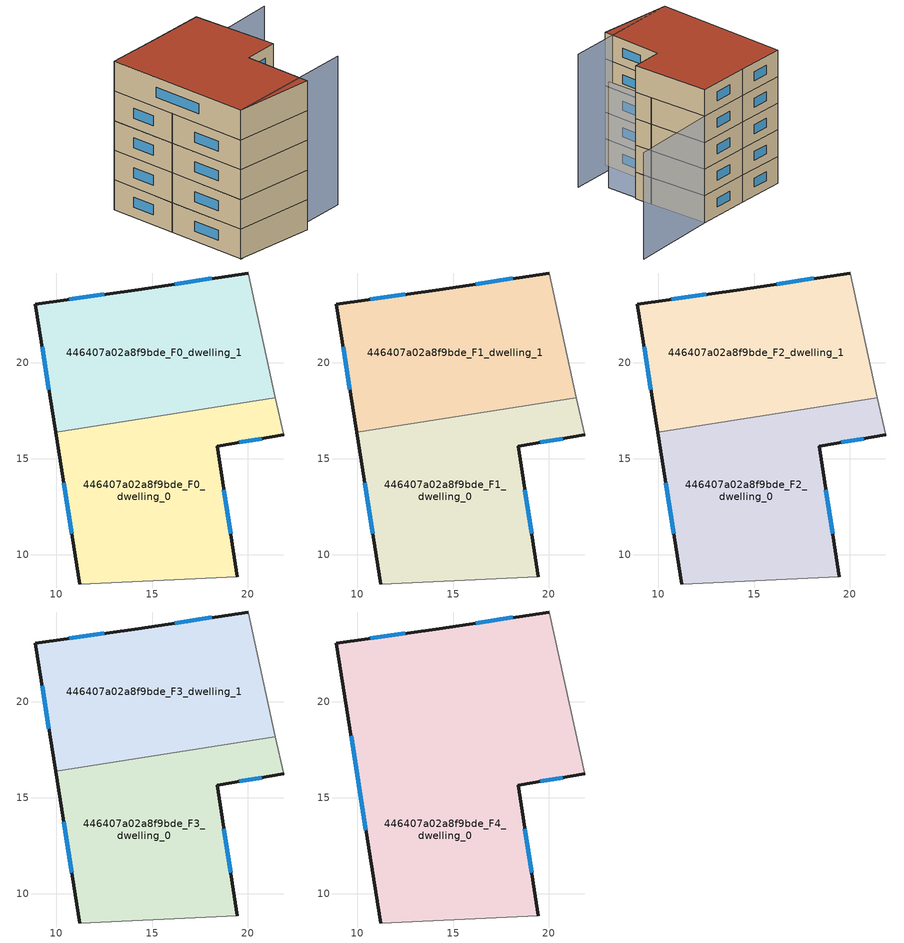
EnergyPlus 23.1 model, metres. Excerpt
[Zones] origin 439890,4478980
446407a02a8f9bde_F0_dwelling_0
 floor ground (EU_floor_Construction): 21.44,18.18 21.86,16.25 18.39,15.64 19.44,8.84 11.22,8.46 9.97,16.38 z0
 wall outside (EU_wall_Construction): 9.97,16.38 11.22,8.46 / 19.44,8.84 18.39,15.64 21.86,16.25 z0:3
 wall adiabatic (EU_wall_Construction): 11.22,8.46 19.44,8.84 / 21.86,16.25 21.44,18.18 z0:3
 wall to 446407a02a8f9bde_F0_dwelling_1 (EU_wall_Construction): 21.44,18.18 9.97,16.38 z0:3
 window (EU_Window_Construction): 10.39,13.76 10.81,11.09 / 19.54,15.85 20.71,16.05 / 19.09,11.1 18.74,13.39 z0.99:2.01
446407a02a8f9bde_F0_dwelling_1
 floor ground (EU_floor_Construction): 20.02,24.68 21.44,18.18 9.97,16.38 8.92,23.06 14.28,23.82 z0
 wall outside (EU_wall_Construction): 20.02,24.68 14.28,23.82 8.92,23.06 9.97,16.38 z0:3
 wall adiabatic (EU_wall_Construction): 21.44,18.18 20.02,24.68 z0:3
 window (EU_Window_Construction): 9.27,20.84 9.63,18.59 / 12.5,23.56 10.7,23.31 / 18.12,24.39 16.18,24.1 z0.99:2.01
446407a02a8f9bde_F1_dwelling_0
 floor to 446407a02a8f9bde_F0_dwelling_0 (EU_floor_Construction): 21.44,18.18 21.86,16.25 18.39,15.64 19.44,8.84 11.22,8.46 9.97,16.38 z3
 wall outside (EU_wall_Construction): 9.97,16.38 11.22,8.46 / 19.44,8.84 18.39,15.64 21.86,16.25 z3:6
 wall adiabatic (EU_wall_Construction): 11.22,8.46 19.44,8.84 / 21.86,16.25 21.44,18.18 z3:6
 wall to 446407a02a8f9bde_F1_dwelling_1 (EU_wall_Construction): 21.44,18.18 9.97,16.38 z3:6
 window (EU_Window_Construction): 10.39,13.76 10.81,11.09 / 19.54,15.85 20.71,16.05 / 19.09,11.1 18.74,13.39 z3.99:5.01
446407a02a8f9bde_F1_dwelling_1
 floor to 446407a02a8f9bde_F0_dwelling_1 (EU_floor_Construction): 20.02,24.68 21.44,18.18 9.97,16.38 8.92,23.06 14.28,23.82 z3
 wall outside (EU_wall_Construction): 20.02,24.68 14.28,23.82 8.92,23.06 9.97,16.38 z3:6
 wall adiabatic (EU_wall_Construction): 21.44,18.18 20.02,24.68 z3:6
 window (EU_Window_Construction): 9.27,20.84 9.63,18.59 / 12.5,23.56 10.7,23.31 / 18.12,24.39 16.18,24.1 z3.99:5.01
446407a02a8f9bde_F2_dwelling_0
 floor to 446407a02a8f9bde_F1_dwelling_0 (EU_floor_Construction): 21.44,18.18 21.86,16.25 18.39,15.64 19.44,8.84 11.22,8.46 9.97,16.38 z6
 wall outside (EU_wall_Construction): 9.97,16.38 11.22,8.46 / 19.44,8.84 18.39,15.64 21.86,16.25 z6:9
 wall adiabatic (EU_wall_Construction): 11.22,8.46 19.44,8.84 / 21.86,16.25 21.44,18.18 z6:9
 wall to 446407a02a8f9bde_F2_dwelling_1 (EU_wall_Construction): 21.44,18.18 9.97,16.38 z6:9
 window (EU_Window_Construction): 10.39,13.76 10.81,11.09 / 19.54,15.85 20.71,16.05 / 19.09,11.1 18.74,13.39 z6.99:8.01
446407a02a8f9bde_F2_dwelling_1
 floor to 446407a02a8f9bde_F1_dwelling_1 (EU_floor_Construction): 20.02,24.68 21.44,18.18 9.97,16.38 8.92,23.06 14.28,23.82 z6
 wall outside (EU_wall_Construction): 20.02,24.68 14.28,23.82 8.92,23.06 9.97,16.38 z6:9
 wall adiabatic (EU_wall_Construction): 21.44,18.18 20.02,24.68 z6:9
 window (EU_Window_Construction): 9.27,20.84 9.63,18.59 / 12.5,23.56 10.7,23.31 / 18.12,24.39 16.18,24.1 z6.99:8.01
446407a02a8f9bde_F3_dwelling_0
 floor to 446407a02a8f9bde_F2_dwelling_0 (EU_floor_Construction): 21.44,18.18 21.86,16.25 18.39,15.64 19.44,8.84 11.22,8.46 9.97,16.38 z9
 wall outside (EU_wall_Construction): 9.97,16.38 11.22,8.46 / 19.44,8.84 18.39,15.64 21.86,16.25 z9:12
 wall adiabatic (EU_wall_Construction): 11.22,8.46 19.44,8.84 / 21.86,16.25 21.44,18.18 z9:12
 wall to 446407a02a8f9bde_F3_dwelling_1 (EU_wall_Construction): 21.44,18.18 9.97,16.38 z9:12
 window (EU_Window_Construction): 10.39,13.76 10.81,11.09 / 19.54,15.85 20.71,16.05 / 19.09,11.1 18.74,13.39 z9.99:11.01
446407a02a8f9bde_F3_dwelling_1
 floor to 446407a02a8f9bde_F2_dwelling_1 (EU_floor_Construction): 20.02,24.68 21.44,18.18 9.97,16.38 8.92,23.06 14.28,23.82 z9
 wall outside (EU_wall_Construction): 20.02,24.68 14.28,23.82 8.92,23.06 9.97,16.38 z9:12
 wall adiabatic (EU_wall_Construction): 21.44,18.18 20.02,24.68 z9:12
 window (EU_Window_Construction): 9.27,20.84 9.63,18.59 / 12.5,23.56 10.7,23.31 / 18.12,24.39 16.18,24.1 z9.99:11.01
446407a02a8f9bde_F4_dwelling_0
 floor to 446407a02a8f9bde_F3_dwelling_0 (EU_floor_Construction): 21.44,18.18 21.86,16.25 18.39,15.64 19.44,8.84 11.22,8.46 9.97,16.38 z12
 floor to 446407a02a8f9bde_F3_dwelling_1 (EU_floor_Construction): 20.02,24.68 21.44,18.18 9.97,16.38 8.92,23.06 14.28,23.82 z12
 wall outside (EU_wall_Construction): 19.44,8.84 18.39,15.64 21.86,16.25 / 20.02,24.68 14.28,23.82 8.92,23.06 11.22,8.46 z12:15
 wall adiabatic (EU_wall_Construction): 11.22,8.46 19.44,8.84 / 21.86,16.25 20.02,24.68 z12:15
 window (EU_Window_Construction): 19.54,15.85 20.71,16.05 / 19.09,11.1 18.74,13.39 / 9.68,18.22 10.46,13.3 / 12.5,23.56 10.7,23.31 / 18.12,24.39 16.18,24.1 z12.99:14.01
 roof outside (EU_roof_Construction): 19.44,8.84 18.39,15.64 21.86,16.25 20.02,24.68 14.28,23.82 8.92,23.06 11.22,8.46 z15
shading: 11.22,8.46 24.6,10.65 z0:15; 22.39,12.75 20.02,24.68 / 20.02,24.68 29.75,26.61 z0:12
[Building]
EU S2 Campaign: North Axis=0; Terrain=City; Solar Distribution=FullExterior
[Site:Location]
Madrid: Latitude=40.5; Longitude=-3.5; Time Zone=1; Elevation=609
[SizingPeriod:WeatherFileDays]
AnnualSizingPeriod: Begin Month=1; Begin Day of Month=1; End Month=12; End Day of Month=31; Day of Week for Start Day=Monday; Use Weather File Daylight Saving Period=No; Use Weather File Rain and Snow Indicators=No
[MATERIAL]
EU_InternalMass_Material: Roughness=MediumRough; Thickness=0.1; Conductivity=1; Density=1800; Specific Heat=900; Thermal Absorptance=0.9; Solar Absorptance=0.7; Visible Absorptance=0.7
[MATERIAL:NOMASS] Roughness=MediumRough; Thermal Absorptance=0.9; Solar Absorptance=0.7; Visible Absorptance=0.7
Name | Thermal Resistance
EU_wall_NoMass | 0.609216
EU_roof_NoMass | 0.513268
EU_floor_NoMass | 0.568163
[WINDOWMATERIAL:SIMPLEGLAZINGSYSTEM]
EU_Window_SimpleGlazing: UFactor=5.50606; Solar Heat Gain Coefficient=0.85; Visible Transmittance=0.85
[CONSTRUCTION]
EU_wall_Construction: EU_wall_NoMass
EU_roof_Construction: EU_roof_NoMass
EU_floor_Construction: EU_floor_NoMass
EU_InternalMass_Construction: EU_InternalMass_Material
EU_Window_Construction: EU_Window_SimpleGlazing
[ZONE] Type=1; Multiplier=1; Ceiling Height=autocalculate; Floor Area=autocalculate; Part of Total Floor Area=Yes
Name | Volume
446407a02a8f9bde_F0_dwelling_0; 446407a02a8f9bde_F1_dwelling_0; 446407a02a8f9bde_F2_dwelling_0; 446407a02a8f9bde_F3_dwelling_0 | 228.84
446407a02a8f9bde_F4_dwelling_0 | 457.653
446407a02a8f9bde_F0_dwelling_1 | 228.817
446407a02a8f9bde_F1_dwelling_1; 446407a02a8f9bde_F2_dwelling_1; 446407a02a8f9bde_F3_dwelling_1 | 228.816
[INTERNALMASS] Construction=EU_InternalMass_Construction
Name | Zone or ZoneList | Surface Area
446407a02a8f9bde_F0_dwelling_0_EU_InternalMass | 446407a02a8f9bde_F0_dwelling_0 | 76.2799
446407a02a8f9bde_F0_dwelling_1_EU_InternalMass | 446407a02a8f9bde_F0_dwelling_1 | 76.2721
446407a02a8f9bde_F1_dwelling_0_EU_InternalMass | 446407a02a8f9bde_F1_dwelling_0 | 76.2799
446407a02a8f9bde_F1_dwelling_1_EU_InternalMass | 446407a02a8f9bde_F1_dwelling_1 | 76.2721
446407a02a8f9bde_F2_dwelling_0_EU_InternalMass | 446407a02a8f9bde_F2_dwelling_0 | 76.2799
446407a02a8f9bde_F2_dwelling_1_EU_InternalMass | 446407a02a8f9bde_F2_dwelling_1 | 76.2721
446407a02a8f9bde_F3_dwelling_0_EU_InternalMass | 446407a02a8f9bde_F3_dwelling_0 | 76.2799
446407a02a8f9bde_F3_dwelling_1_EU_InternalMass | 446407a02a8f9bde_F3_dwelling_1 | 76.2721
446407a02a8f9bde_F4_dwelling_0_EU_InternalMass | 446407a02a8f9bde_F4_dwelling_0 | 152.552
[OTHEREQUIPMENT] Fuel Type=Electricity; Design Level Calculation Method=Watts/Area; Power per Zone Floor Area=1; Fraction Latent=0; Fraction Radiant=0; Fraction Lost=0; Carbon Dioxide Generation Rate=0; EndUse Subcategory=EU_Step8_InternalGains
Name | Zone or ZoneList or Space or SpaceList | Schedule
EU_Step8_InternalGain_446407a02a8f9bde_F0_dwelling_0_f000 | 446407a02a8f9bde_F0_dwelling_0 | EU_Step8_GainSchedule_446407a02a8f9bde_F0_dwelling_0_f000
EU_Step8_InternalGain_446407a02a8f9bde_F0_dwelling_1_f000 | 446407a02a8f9bde_F0_dwelling_1 | EU_Step8_GainSchedule_446407a02a8f9bde_F0_dwelling_1_f000
EU_Step8_InternalGain_446407a02a8f9bde_F1_dwelling_0_f000 | 446407a02a8f9bde_F1_dwelling_0 | EU_Step8_GainSchedule_446407a02a8f9bde_F1_dwelling_0_f000
EU_Step8_InternalGain_446407a02a8f9bde_F1_dwelling_1_f000 | 446407a02a8f9bde_F1_dwelling_1 | EU_Step8_GainSchedule_446407a02a8f9bde_F1_dwelling_1_f000
EU_Step8_InternalGain_446407a02a8f9bde_F2_dwelling_0_f000 | 446407a02a8f9bde_F2_dwelling_0 | EU_Step8_GainSchedule_446407a02a8f9bde_F2_dwelling_0_f000
EU_Step8_InternalGain_446407a02a8f9bde_F2_dwelling_1_f000 | 446407a02a8f9bde_F2_dwelling_1 | EU_Step8_GainSchedule_446407a02a8f9bde_F2_dwelling_1_f000
EU_Step8_InternalGain_446407a02a8f9bde_F3_dwelling_0_f000 | 446407a02a8f9bde_F3_dwelling_0 | EU_Step8_GainSchedule_446407a02a8f9bde_F3_dwelling_0_f000
EU_Step8_InternalGain_446407a02a8f9bde_F3_dwelling_1_f000 | 446407a02a8f9bde_F3_dwelling_1 | EU_Step8_GainSchedule_446407a02a8f9bde_F3_dwelling_1_f000
EU_Step8_InternalGain_446407a02a8f9bde_F4_dwelling_0_f000 | 446407a02a8f9bde_F4_dwelling_0 | EU_Step8_GainSchedule_446407a02a8f9bde_F4_dwelling_0_f000
[ZONEVENTILATION:DESIGNFLOWRATE] Schedule=EU_AlwaysOn; Design Flow Rate Calculation Method=AirChanges/Hour; Air Changes per Hour=0.752966; Ventilation Type=Natural; Fan Pressure Rise=0; Fan Total Efficiency=1; Constant Term Coefficient=1; Temperature Term Coefficient=0; Velocity Term Coefficient=0; Velocity Squared Term Coefficient=0; Minimum Indoor Temperature=-100; Maximum Indoor Temperature=100; Delta Temperature=-100; Minimum Outdoor Temperature=-100; Maximum Outdoor Temperature=100; Maximum Wind Speed=40
Name | Zone or ZoneList or Space or SpaceList
EU_ConstantAir_446407a02a8f9bde_F0_dwelling_0 | 446407a02a8f9bde_F0_dwelling_0
EU_ConstantAir_446407a02a8f9bde_F0_dwelling_1 | 446407a02a8f9bde_F0_dwelling_1
EU_ConstantAir_446407a02a8f9bde_F1_dwelling_0 | 446407a02a8f9bde_F1_dwelling_0
EU_ConstantAir_446407a02a8f9bde_F1_dwelling_1 | 446407a02a8f9bde_F1_dwelling_1
EU_ConstantAir_446407a02a8f9bde_F2_dwelling_0 | 446407a02a8f9bde_F2_dwelling_0
EU_ConstantAir_446407a02a8f9bde_F2_dwelling_1 | 446407a02a8f9bde_F2_dwelling_1
EU_ConstantAir_446407a02a8f9bde_F3_dwelling_0 | 446407a02a8f9bde_F3_dwelling_0
EU_ConstantAir_446407a02a8f9bde_F3_dwelling_1 | 446407a02a8f9bde_F3_dwelling_1
EU_ConstantAir_446407a02a8f9bde_F4_dwelling_0 | 446407a02a8f9bde_F4_dwelling_0
[HVACTEMPLATE:THERMOSTAT] Constant Heating Setpoint=20; Constant Cooling Setpoint=50
EU_HeatOnly_446407a02a8f9bde_F0_dwelling_0; EU_HeatOnly_446407a02a8f9bde_F0_dwelling_1; EU_HeatOnly_446407a02a8f9bde_F1_dwelling_0; EU_HeatOnly_446407a02a8f9bde_F1_dwelling_1; EU_HeatOnly_446407a02a8f9bde_F2_dwelling_0; EU_HeatOnly_446407a02a8f9bde_F2_dwelling_1; EU_HeatOnly_446407a02a8f9bde_F3_dwelling_0; EU_HeatOnly_446407a02a8f9bde_F3_dwelling_1; EU_HeatOnly_446407a02a8f9bde_F4_dwelling_0
[HVACTEMPLATE:ZONE:IDEALLOADSAIRSYSTEM] System Availability Schedule=EU_AlwaysOn; Maximum Heating Supply Air Temperature=50; Minimum Cooling Supply Air Temperature=13; Maximum Heating Supply Air Humidity Ratio=0.0156; Minimum Cooling Supply Air Humidity Ratio=0.0077; Heating Limit=NoLimit; Cooling Limit=NoLimit; Heating Availability Schedule=EU_AlwaysOn; Cooling Availability Schedule=EU_CoolingOff; Dehumidification Control Type=ConstantSensibleHeatRatio; Cooling Sensible Heat Ratio=0.7; Dehumidification Setpoint=60; Humidification Control Type=None; Humidification Setpoint=30; Outdoor Air Method=None; Outdoor Air Flow Rate per Person=0.00944; Outdoor Air Flow Rate per Zone Floor Area=0; Outdoor Air Flow Rate per Zone=0; Demand Controlled Ventilation Type=None; Outdoor Air Economizer Type=NoEconomizer; Heat Recovery Type=None; Sensible Heat Recovery Effectiveness=0.7; Latent Heat Recovery Effectiveness=0.65
Name | Template Thermostat
446407a02a8f9bde_F0_dwelling_0 | EU_HeatOnly_446407a02a8f9bde_F0_dwelling_0
446407a02a8f9bde_F0_dwelling_1 | EU_HeatOnly_446407a02a8f9bde_F0_dwelling_1
446407a02a8f9bde_F1_dwelling_0 | EU_HeatOnly_446407a02a8f9bde_F1_dwelling_0
446407a02a8f9bde_F1_dwelling_1 | EU_HeatOnly_446407a02a8f9bde_F1_dwelling_1
446407a02a8f9bde_F2_dwelling_0 | EU_HeatOnly_446407a02a8f9bde_F2_dwelling_0
446407a02a8f9bde_F2_dwelling_1 | EU_HeatOnly_446407a02a8f9bde_F2_dwelling_1
446407a02a8f9bde_F3_dwelling_0 | EU_HeatOnly_446407a02a8f9bde_F3_dwelling_0
446407a02a8f9bde_F3_dwelling_1 | EU_HeatOnly_446407a02a8f9bde_F3_dwelling_1
446407a02a8f9bde_F4_dwelling_0 | EU_HeatOnly_446407a02a8f9bde_F4_dwelling_0
[SIZING:ZONE] Zone Cooling Design Supply Air Temperature Input Method=SupplyAirTemperature; Zone Cooling Design Supply Air Temperature=13; Zone Heating Design Supply Air Temperature Input Method=SupplyAirTemperature; Zone Heating Design Supply Air Temperature=50; Zone Cooling Design Supply Air Humidity Ratio=0.008; Zone Heating Design Supply Air Humidity Ratio=0.008; Cooling Design Air Flow Method=DesignDay; Cooling Design Air Flow Rate=0; Cooling Minimum Air Flow per Zone Floor Area=0.000762; Cooling Minimum Air Flow=0; Cooling Minimum Air Flow Fraction=0.2; Heating Design Air Flow Method=DesignDay; Heating Design Air Flow Rate=0; Heating Maximum Air Flow per Zone Floor Area=0.002032; Heating Maximum Air Flow=0.141576; Heating Maximum Air Flow Fraction=0.3; Account for Dedicated Outdoor Air System=No; Dedicated Outdoor Air System Control Strategy=NeutralSupplyAir; Dedicated Outdoor Air Low Setpoint Temperature for Design=autosize; Dedicated Outdoor Air High Setpoint Temperature for Design=autosize; Zone Load Sizing Method=Sensible Load Only No Latent Load; Zone Latent Cooling Design Supply Air Humidity Ratio Input Method=HumidityRatioDifference; Zone Cooling Design Supply Air Humidity Ratio Difference=0.005; Zone Latent Heating Design Supply Air Humidity Ratio Input Method=HumidityRatioDifference; Zone Humidification Design Supply Air Humidity Ratio Difference=0.005
446407a02a8f9bde_F0_dwelling_0; 446407a02a8f9bde_F0_dwelling_1; 446407a02a8f9bde_F1_dwelling_0; 446407a02a8f9bde_F1_dwelling_1; 446407a02a8f9bde_F2_dwelling_0; 446407a02a8f9bde_F2_dwelling_1; 446407a02a8f9bde_F3_dwelling_0; 446407a02a8f9bde_F3_dwelling_1; 446407a02a8f9bde_F4_dwelling_0
[SCHEDULE:CONSTANT]
Name | Hourly Value
EU_AlwaysOn | 1
EU_CoolingOff | 0
[SCHEDULE:FILE] Column Number=1; Rows to Skip at Top=0; Number of Hours of Data=8760; Column Separator=Comma; Interpolate to Timestep=No; Minutes per Item=60; Adjust Schedule for Daylight Savings=Yes
Name | File
EU_Step8_GainSchedule_446407a02a8f9bde_F0_dwelling_0_f000 | ../../schedules/446407a02a8f9bde/446407a02a8f9bde_F0_dwelling_0_f000_gain.csv
EU_Step8_GainSchedule_446407a02a8f9bde_F0_dwelling_1_f000 | ../../schedules/446407a02a8f9bde/446407a02a8f9bde_F0_dwelling_1_f000_gain.csv
EU_Step8_GainSchedule_446407a02a8f9bde_F1_dwelling_0_f000 | ../../schedules/446407a02a8f9bde/446407a02a8f9bde_F1_dwelling_0_f000_gain.csv
EU_Step8_GainSchedule_446407a02a8f9bde_F1_dwelling_1_f000 | ../../schedules/446407a02a8f9bde/446407a02a8f9bde_F1_dwelling_1_f000_gain.csv
EU_Step8_GainSchedule_446407a02a8f9bde_F2_dwelling_0_f000 | ../../schedules/446407a02a8f9bde/446407a02a8f9bde_F2_dwelling_0_f000_gain.csv
EU_Step8_GainSchedule_446407a02a8f9bde_F2_dwelling_1_f000 | ../../schedules/446407a02a8f9bde/446407a02a8f9bde_F2_dwelling_1_f000_gain.csv
EU_Step8_GainSchedule_446407a02a8f9bde_F3_dwelling_0_f000 | ../../schedules/446407a02a8f9bde/446407a02a8f9bde_F3_dwelling_0_f000_gain.csv
EU_Step8_GainSchedule_446407a02a8f9bde_F3_dwelling_1_f000 | ../../schedules/446407a02a8f9bde/446407a02a8f9bde_F3_dwelling_1_f000_gain.csv
EU_Step8_GainSchedule_446407a02a8f9bde_F4_dwelling_0_f000 | ../../schedules/446407a02a8f9bde/446407a02a8f9bde_F4_dwelling_0_f000_gain.csv
